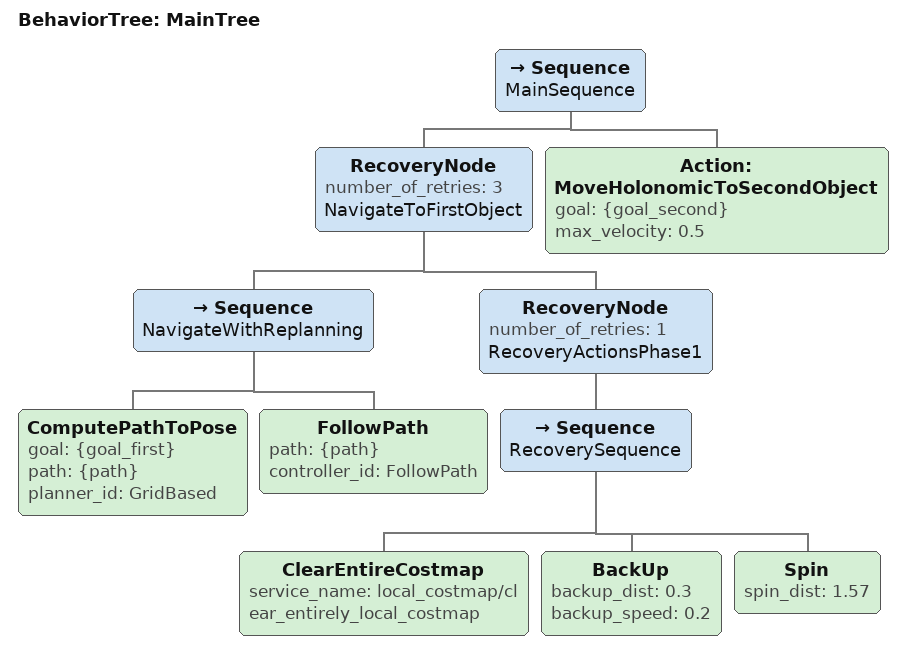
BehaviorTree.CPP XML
<root main_tree_to_execute="MainTree">
  <BehaviorTree ID="MainTree">
    <Sequence name="MainSequence">
      <!-- فاز ۱: ناوبری به سمت جسم اول -->
      <RecoveryNode number_of_retries="3" name="NavigateToFirstObject">
        <Sequence name="NavigateWithReplanning">
          <ComputePathToPose goal="{goal_first}" path="{path}" planner_id="GridBased"/>
          <FollowPath path="{path}" controller_id="FollowPath"/>
        </Sequence>

        <RecoveryNode number_of_retries="1" name="RecoveryActionsPhase1">
          <Sequence name="RecoverySequence">
            <ClearEntireCostmap service_name="local_costmap/clear_entirely_local_costmap"/>
            <BackUp backup_dist="0.3" backup_speed="0.2"/>
            <Spin spin_dist="1.57"/> <!-- 90 degrees -->
          </Sequence>
        </RecoveryNode>
      </RecoveryNode>

      <!-- فاز ۲: حرکت هولونومیک به سمت جسم دوم -->
      <Action ID="MoveHolonomicToSecondObject" goal="{goal_second}" max_velocity="0.5"/>
    </Sequence>
  </BehaviorTree>
</root>
